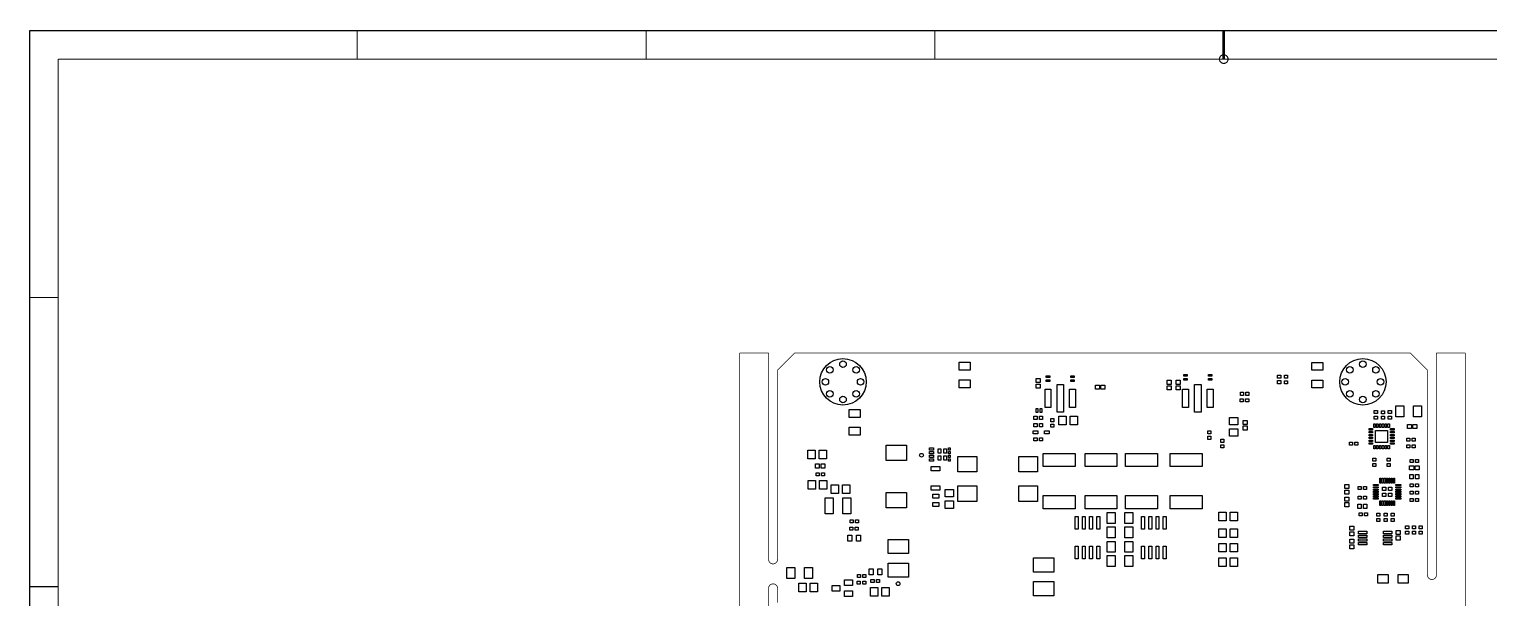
# Model space of a CAD drawing. Extents: x -186 to 234, y -83 to 214.
# Drawn here: x -186.1 to 70.6, y 114 to 213.9 of the extents above; entities that cross this region are included whole.
import ezdxf

# ---------------------------------------------------------------- set-up
doc = ezdxf.new("R2010")
doc.units = 0
for name, color, linetype in [('BG_OUTLINE', 253, 'CONTINUOUS'), ('BG_TITLE_BLOCK', 40, 'CONTINUOUS'), ('PG_PASTEMASK_TOP', 85, 'CONTINUOUS'), ('PIN_PASTEMASK_TOP', 85, 'CONTINUOUS')]:
    doc.layers.add(name, color=color, linetype=linetype)

msp = doc.modelspace()

# ---------------------------------------------------------------- linework, layer by layer
at = {"layer": 'BG_OUTLINE', "const_width": 0.127}
for points in [[(-56.069205, 157.020311), (-61.149205, 157.020311)], [(-61.149205, 157.020311), (-61.149205, -9.271)], [(-56.069205, 123.277401), (-56.069205, 157.020311)], [(-51.494411, 157.020311), (-54.494405, 154.020291)], [(56.805601, 157.020311), (-51.494411, 157.020311)], [(59.805595, 154.020291), (56.805601, 157.020311)], [(61.380395, 120.527293), (61.380395, 157.020311)], [(61.380395, 157.020311), (66.460395, 157.020311)], [(66.460395, 157.020311), (66.460395, -9.271)], [(-54.494405, 154.020291), (-54.494405, 123.277401)], [(59.805595, 120.527293), (59.805595, 154.020291)], [(-56.069205, 120.737401), (-56.069205, 123.277401)], [(-54.494405, 120.737401), (-54.494405, 123.277401)], [(59.805595, 117.987293), (59.805595, 120.527293)], [(61.380395, 117.987293), (61.380395, 120.527293)], [(-56.069205, 115.657401), (-56.069205, 81.704688)], [(-54.494405, 115.657401), (-54.494405, 113.117401)]]:
    msp.add_lwpolyline(points, dxfattribs=at)
for points in [[(-54.494405, 120.737401, -1.000032), (-56.069205, 120.737401)], [(-56.069205, 115.657401, -0.999968), (-54.494405, 115.657401)], [(61.380395, 117.987293, -0.999968), (59.805595, 117.987293)]]:
    msp.add_lwpolyline(points, format="xyb", dxfattribs=at)
at = {"layer": 'BG_TITLE_BLOCK'}
for points in [[(-186.015909, 213.651313), (233.984089, 213.651313)], [(-186.015909, -83.348601), (-186.015909, 213.651313)]]:
    msp.add_lwpolyline(points, dxfattribs=at)
for points, const_width in [([(-128.415796, 213.651313), (-128.415796, 208.651297)], 0.199898), ([(-77.615796, 213.651313), (-77.615796, 208.651297)], 0.199898), ([(-26.815796, 213.651313), (-26.815796, 208.651297)], 0.199898), ([(23.984204, 213.651313), (23.984204, 208.651297)], 0.500101), ([(-181.015894, 208.651297), (228.984099, 208.651297)], 0.199898), ([(-181.015894, -78.348611), (-181.015894, 208.651297)], 0.199898), ([(-186.015909, 166.751508), (-181.015894, 166.751508)], 0.199898), ([(-186.015909, 115.951508), (-181.015894, 115.951508)], 0.199898)]:
    msp.add_lwpolyline(points, dxfattribs=dict(at, const_width=const_width))
at = {"layer": 'BG_TITLE_BLOCK', "const_width": 0.199898}
for points in [[(24.743385, 208.651297, 1.000004), (23.224795, 208.651297)], [(23.224795, 208.651297, 0.999996), (24.743385, 208.651297)]]:
    msp.add_lwpolyline(points, format="xyb", dxfattribs=at)
at = {"layer": 'PG_PASTEMASK_TOP'}
for points in [[(-26.27089, 139.421591), (-26.27089, 140.146786)], [(-26.27089, 140.146786), (-25.771094, 140.146786)], [(-25.771094, 139.421591), (-26.27089, 139.421591)], [(-26.27089, 138.196574), (-26.27089, 138.921769)], [(-26.27089, 138.921769), (-25.771094, 138.921769)], [(-25.771094, 140.146786), (-25.771094, 139.421591)], [(-25.771094, 138.921769), (-25.771094, 138.196574)], [(-25.270892, 139.421591), (-25.270892, 140.146786)], [(-25.270892, 140.146786), (-24.771096, 140.146786)], [(-24.771096, 139.421591), (-25.270892, 139.421591)], [(-25.270892, 138.196574), (-25.270892, 138.921769)], [(-25.270892, 138.921769), (-24.771096, 138.921769)], [(-24.771096, 140.146786), (-24.771096, 139.421591)], [(-24.771096, 138.921769), (-24.771096, 138.196574)], [(-25.771094, 138.196574), (-26.27089, 138.196574)], [(-24.771096, 138.196574), (-25.270892, 138.196574)], [(-24.421109, 137.996676), (-24.421109, 138.396675)], [(-24.421109, 138.396675), (-24.12111, 138.396675)], [(-24.12111, 137.996676), (-24.421109, 137.996676)], [(-24.12111, 138.396675), (-24.12111, 137.996676)], [(51.889406, 132.851093), (51.889406, 133.4262)], [(51.889406, 133.4262), (52.464487, 133.4262)], [(52.464487, 132.851093), (51.889406, 132.851093)], [(51.889406, 131.776191), (51.889406, 132.351297)], [(51.889406, 132.351297), (52.464487, 132.351297)], [(52.464487, 131.776191), (51.889406, 131.776191)], [(52.464487, 133.4262), (52.464487, 132.851093)], [(52.464487, 132.351297), (52.464487, 131.776191)], [(52.964385, 132.851093), (52.964385, 133.4262)], [(52.964385, 133.4262), (53.53939, 133.4262)], [(53.53939, 132.851093), (52.964385, 132.851093)], [(52.964385, 131.776191), (52.964385, 132.351297)], [(52.964385, 132.351297), (53.53939, 132.351297)], [(53.53939, 131.776191), (52.964385, 131.776191)], [(53.53939, 133.4262), (53.53939, 132.851093)], [(53.53939, 132.351297), (53.53939, 131.776191)]]:
    msp.add_lwpolyline(points, dxfattribs=at)
at = {"layer": 'PIN_PASTEMASK_TOP'}
for points in [[(-22.528505, 155.381706), (-20.623505, 155.381706), (-20.623505, 153.984706), (-22.528505, 153.984706)], [(41.403295, 153.962608), (39.498295, 153.962608), (39.498295, 155.359608), (41.403295, 155.359608)], [(-22.528505, 152.28189), (-20.623505, 152.28189), (-20.623505, 150.88489), (-22.528505, 150.88489)], [(-8.313649, 151.808993), (-9.024849, 151.808993), (-9.024849, 152.520193), (-8.313649, 152.520193)], [(-8.313649, 150.846282), (-9.024849, 150.846282), (-9.024849, 151.557482), (-8.313649, 151.557482)], [(-6.626352, 152.714617), (-7.226249, 152.714617), (-7.226249, 153.014616), (-6.626352, 153.014616)], [(-6.626352, 152.014593), (-7.226249, 152.014593), (-7.226249, 152.314593), (-6.626352, 152.314593)], [(-2.307057, 152.714008), (-2.906954, 152.714008), (-2.906954, 153.014007), (-2.307057, 153.014007)], [(-2.307057, 152.013983), (-2.906954, 152.013983), (-2.906954, 152.313983), (-2.307057, 152.313983)], [(14.715617, 151.4967), (14.004417, 151.4967), (14.004417, 152.2079), (14.715617, 152.2079)], [(15.589885, 152.2079), (16.301085, 152.2079), (16.301085, 151.4967), (15.589885, 151.4967)], [(17.569637, 152.932701), (16.96974, 152.932701), (16.96974, 153.232701), (17.569637, 153.232701)], [(17.569637, 152.232677), (16.96974, 152.232677), (16.96974, 152.532677), (17.569637, 152.532677)], [(21.889745, 152.932701), (21.289848, 152.932701), (21.289848, 153.232701), (21.889745, 153.232701)], [(21.889745, 152.232677), (21.289848, 152.232677), (21.289848, 152.532677), (21.889745, 152.532677)], [(33.9979, 152.565608), (33.4645, 152.565608), (33.4645, 153.099008), (33.9979, 153.099008)], [(33.9979, 151.615597), (33.4645, 151.615597), (33.4645, 152.148997), (33.9979, 152.148997)], [(35.213798, 152.560401), (34.680398, 152.560401), (34.680398, 153.093801), (35.213798, 153.093801)], [(35.213798, 151.61039), (34.680398, 151.61039), (34.680398, 152.14379), (35.213798, 152.14379)], [(41.403295, 150.862792), (39.498295, 150.862792), (39.498295, 152.259792), (41.403295, 152.259792)], [(-7.437552, 147.455636), (-7.437552, 150.635741), (-6.416446, 150.635741), (-6.416446, 147.455636)], [(-5.337251, 146.630136), (-5.337251, 151.461241), (-4.19674, 151.461241), (-4.19674, 146.630136)], [(-3.117571, 147.455636), (-3.117571, 150.635741), (-2.096465, 150.635741), (-2.096465, 147.455636)], [(2.126793, 151.364544), (2.126793, 150.653344), (1.415593, 150.653344), (1.415593, 151.364544)], [(3.089504, 151.364544), (3.089504, 150.653344), (2.378304, 150.653344), (2.378304, 151.364544)], [(14.715617, 150.533989), (14.004417, 150.533989), (14.004417, 151.245189), (14.715617, 151.245189)], [(15.589885, 151.245189), (16.301085, 151.245189), (16.301085, 150.533989), (15.589885, 150.533989)], [(16.75925, 147.455636), (16.75925, 150.635741), (17.780356, 150.635741), (17.780356, 147.455636)], [(18.859551, 146.630136), (18.859551, 151.461241), (20.000062, 151.461241), (20.000062, 146.630136)], [(21.079231, 147.455636), (21.079231, 150.635741), (22.100337, 150.635741), (22.100337, 147.455636)], [(27.418589, 148.935288), (27.418589, 148.401888), (26.885189, 148.401888), (26.885189, 148.935288)], [(27.465884, 150.100309), (27.465884, 149.566909), (26.932484, 149.566909), (26.932484, 150.100309)], [(28.3686, 148.935288), (28.3686, 148.401888), (27.8352, 148.401888), (27.8352, 148.935288)], [(28.415894, 150.100309), (28.415894, 149.566909), (27.882494, 149.566909), (27.882494, 150.100309)], [(-41.883305, 147.053808), (-39.978305, 147.053808), (-39.978305, 145.656808), (-41.883305, 145.656808)], [(-9.023223, 146.576288), (-9.023223, 147.276287), (-8.723224, 147.276287), (-8.723224, 146.576288)], [(-8.323199, 146.576288), (-8.323199, 147.276287), (-8.0232, 147.276287), (-8.0232, 146.576288)], [(51.002768, 146.352971), (50.469368, 146.352971), (50.469368, 146.886371), (51.002768, 146.886371)], [(52.264843, 146.341414), (51.731443, 146.341414), (51.731443, 146.874814), (52.264843, 146.874814)], [(53.465247, 146.349949), (52.931847, 146.349949), (52.931847, 146.883349), (53.465247, 146.883349)], [(55.642815, 147.698308), (55.642815, 145.793308), (54.245815, 145.793308), (54.245815, 147.698308)], [(58.742631, 147.698308), (58.742631, 145.793308), (57.345631, 145.793308), (57.345631, 147.698308)], [(-41.883305, 143.953992), (-39.978305, 143.953992), (-39.978305, 142.556992), (-41.883305, 142.556992)], [(-8.856497, 145.880303), (-8.856497, 145.346903), (-9.389897, 145.346903), (-9.389897, 145.880303)], [(-8.856015, 144.594097), (-8.856015, 144.060697), (-9.389415, 144.060697), (-9.389415, 144.594097)], [(-7.906487, 145.880303), (-7.906487, 145.346903), (-8.439887, 145.346903), (-8.439887, 145.880303)], [(-7.906004, 144.594097), (-7.906004, 144.060697), (-8.439404, 144.060697), (-8.439404, 144.594097)], [(-6.450305, 145.470905), (-5.916905, 145.470905), (-5.916905, 144.937505), (-6.450305, 144.937505)], [(-6.450305, 144.520895), (-5.916905, 144.520895), (-5.916905, 143.987495), (-6.450305, 143.987495)], [(-3.751301, 145.8849), (-3.751301, 144.3863), (-5.046701, 144.3863), (-5.046701, 145.8849)], [(-1.751305, 145.8849), (-1.751305, 144.3863), (-3.046705, 144.3863), (-3.046705, 145.8849)], [(24.969495, 145.691098), (26.468095, 145.691098), (26.468095, 144.395698), (24.969495, 144.395698)], [(28.084653, 144.433798), (27.373453, 144.433798), (27.373453, 145.144998), (28.084653, 145.144998)], [(28.084653, 143.471087), (27.373453, 143.471087), (27.373453, 144.182287), (28.084653, 144.182287)], [(50.36293, 144.541138), (50.61284, 144.541138), (50.61284, 143.941241), (50.36293, 143.941241)], [(51.002768, 145.40296), (50.469368, 145.40296), (50.469368, 145.93636), (51.002768, 145.93636)], [(50.862751, 144.541138), (51.112661, 144.541138), (51.112661, 143.941241), (50.862751, 143.941241)], [(51.362927, 144.541138), (51.612838, 144.541138), (51.612838, 143.941241), (51.362927, 143.941241)], [(52.264843, 145.391403), (51.731443, 145.391403), (51.731443, 145.924803), (52.264843, 145.924803)], [(51.862749, 144.541138), (52.112659, 144.541138), (52.112659, 143.941241), (51.862749, 143.941241)], [(52.362925, 144.541138), (52.612836, 144.541138), (52.612836, 143.941241), (52.362925, 143.941241)], [(52.862747, 144.541138), (53.112657, 144.541138), (53.112657, 143.941241), (52.862747, 143.941241)], [(53.465247, 145.399938), (52.931847, 145.399938), (52.931847, 145.933338), (53.465247, 145.933338)], [(57.007887, 144.453204), (57.007887, 143.742004), (56.296687, 143.742004), (56.296687, 144.453204)], [(57.970598, 144.453204), (57.970598, 143.742004), (57.259398, 143.742004), (57.259398, 144.453204)], [(-8.716213, 143.319195), (-8.716213, 142.811195), (-9.529013, 142.811195), (-9.529013, 143.319195)], [(-9.389415, 141.564411), (-9.389415, 142.097811), (-8.856015, 142.097811), (-8.856015, 141.564411)], [(-8.439404, 141.564411), (-8.439404, 142.097811), (-7.906004, 142.097811), (-7.906004, 141.564411)], [(-7.529017, 142.811195), (-7.529017, 143.319195), (-6.716217, 143.319195), (-6.716217, 142.811195)], [(21.727897, 142.781909), (21.194497, 142.781909), (21.194497, 143.315309), (21.727897, 143.315309)], [(21.727897, 141.831898), (21.194497, 141.831898), (21.194497, 142.365298), (21.727897, 142.365298)], [(23.470895, 141.838705), (24.004295, 141.838705), (24.004295, 141.305305), (23.470895, 141.305305)], [(24.969495, 143.691102), (26.468095, 143.691102), (26.468095, 142.395702), (24.969495, 142.395702)], [(46.611896, 141.344904), (46.611896, 140.811504), (46.078496, 140.811504), (46.078496, 141.344904)], [(47.561906, 141.344904), (47.561906, 140.811504), (47.028506, 140.811504), (47.028506, 141.344904)], [(50.137847, 143.716159), (50.137847, 143.466249), (49.53795, 143.466249), (49.53795, 143.716159)], [(50.137847, 143.216338), (50.137847, 142.966427), (49.53795, 142.966427), (49.53795, 143.216338)], [(50.137847, 142.716161), (50.137847, 142.466251), (49.53795, 142.466251), (49.53795, 142.716161)], [(50.137847, 142.21634), (50.137847, 141.966429), (49.53795, 141.966429), (49.53795, 142.21634)], [(50.137847, 141.716163), (50.137847, 141.466253), (49.53795, 141.466253), (49.53795, 141.716163)], [(50.137847, 141.216342), (50.137847, 140.966431), (49.53795, 140.966431), (49.53795, 141.216342)], [(52.787842, 143.391344), (52.787842, 141.291247), (50.687745, 141.291247), (50.687745, 143.391344)], [(53.937637, 143.716159), (53.937637, 143.466249), (53.337739, 143.466249), (53.337739, 143.716159)], [(53.937637, 143.216338), (53.937637, 142.966427), (53.337739, 142.966427), (53.337739, 143.216338)], [(53.937637, 142.716161), (53.937637, 142.466251), (53.337739, 142.466251), (53.337739, 142.716161)], [(53.937637, 142.21634), (53.937637, 141.966429), (53.337739, 141.966429), (53.337739, 142.21634)], [(53.937637, 141.716163), (53.937637, 141.466253), (53.337739, 141.466253), (53.337739, 141.716163)], [(53.937637, 141.216342), (53.937637, 140.966431), (53.337739, 140.966431), (53.337739, 141.216342)], [(56.693079, 142.066289), (56.693079, 141.532889), (56.159679, 141.532889), (56.159679, 142.066289)], [(57.64309, 142.066289), (57.64309, 141.532889), (57.10969, 141.532889), (57.10969, 142.066289)], [(-49.157103, 138.4173), (-49.157103, 139.9159), (-47.861703, 139.9159), (-47.861703, 138.4173)], [(-47.157107, 138.4173), (-47.157107, 139.9159), (-45.861707, 139.9159), (-45.861707, 138.4173)], [(-35.41555, 140.805903), (-31.815659, 140.805903), (-31.815659, 138.105909), (-35.41555, 138.105909)], [(-27.071104, 139.946786), (-27.771103, 139.946786), (-27.771103, 140.346786), (-27.071104, 140.346786)], [(-27.071104, 139.296775), (-27.771103, 139.296775), (-27.771103, 139.696774), (-27.071104, 139.696774)], [(-27.071104, 138.646586), (-27.771103, 138.646586), (-27.771103, 139.046585), (-27.071104, 139.046585)], [(-24.420906, 139.946786), (-24.420906, 140.346786), (-24.120907, 140.346786), (-24.120907, 139.946786)], [(-24.420906, 139.296775), (-24.420906, 139.696774), (-24.120907, 139.696774), (-24.120907, 139.296775)], [(-24.420906, 138.646586), (-24.420906, 139.046585), (-24.120907, 139.046585), (-24.120907, 138.646586)], [(-19.459156, 138.84167), (-19.459156, 136.141676), (-22.759149, 136.141676), (-22.759149, 138.84167)], [(-8.759152, 138.84167), (-8.759152, 136.141676), (-12.059145, 136.141676), (-12.059145, 138.84167)], [(-7.764755, 139.343587), (-2.164055, 139.343587), (-2.164055, 137.042398), (-7.764755, 137.042398)], [(-0.398755, 139.343587), (5.201945, 139.343587), (5.201945, 137.042398), (-0.398755, 137.042398)], [(12.313945, 137.042398), (6.713245, 137.042398), (6.713245, 139.343587), (12.313945, 139.343587)], [(14.587245, 139.343587), (20.187945, 139.343587), (20.187945, 137.042398), (14.587245, 137.042398)], [(23.470895, 140.888695), (24.004295, 140.888695), (24.004295, 140.355295), (23.470895, 140.355295)], [(50.36293, 140.741349), (50.61284, 140.741349), (50.61284, 140.141452), (50.36293, 140.141452)], [(50.862751, 140.741349), (51.112661, 140.741349), (51.112661, 140.141452), (50.862751, 140.141452)], [(51.362927, 140.741349), (51.612838, 140.741349), (51.612838, 140.141452), (51.362927, 140.141452)], [(51.862749, 140.741349), (52.112659, 140.741349), (52.112659, 140.141452), (51.862749, 140.141452)], [(52.362925, 140.741349), (52.612836, 140.741349), (52.612836, 140.141452), (52.362925, 140.141452)], [(52.862747, 140.741349), (53.112657, 140.741349), (53.112657, 140.141452), (52.862747, 140.141452)], [(56.690489, 140.859002), (56.690489, 140.325602), (56.157089, 140.325602), (56.157089, 140.859002)], [(57.640499, 140.859002), (57.640499, 140.325602), (57.107099, 140.325602), (57.107099, 140.859002)], [(-47.806102, 136.7536), (-47.806102, 137.5156), (-47.196502, 137.5156), (-47.196502, 136.7536)], [(-46.806307, 136.7536), (-46.806307, 137.5156), (-46.196707, 137.5156), (-46.196707, 136.7536)], [(-27.071104, 137.996574), (-27.771103, 137.996574), (-27.771103, 138.396574), (-27.071104, 138.396574)], [(-27.450771, 136.330157), (-27.450771, 137.092157), (-25.926771, 137.092157), (-25.926771, 136.330157)], [(50.223598, 138.54811), (50.756998, 138.54811), (50.756998, 138.01471), (50.223598, 138.01471)], [(50.223598, 137.598099), (50.756998, 137.598099), (50.756998, 137.064699), (50.223598, 137.064699)], [(53.249601, 138.01471), (52.716201, 138.01471), (52.716201, 138.54811), (53.249601, 138.54811)], [(53.249601, 137.064699), (52.716201, 137.064699), (52.716201, 137.598099), (53.249601, 137.598099)], [(57.38937, 137.191369), (57.38937, 136.480169), (56.67817, 136.480169), (56.67817, 137.191369)], [(56.77789, 137.7823), (56.77789, 138.3157), (57.31129, 138.3157), (57.31129, 137.7823)], [(58.35208, 137.191369), (58.35208, 136.480169), (57.64088, 136.480169), (57.64088, 137.191369)], [(57.727901, 137.7823), (57.727901, 138.3157), (58.261301, 138.3157), (58.261301, 137.7823)], [(-49.123295, 133.0833), (-49.123295, 134.5819), (-47.827895, 134.5819), (-47.827895, 133.0833)], [(-47.69231, 135.4455), (-47.69231, 135.9789), (-47.15891, 135.9789), (-47.15891, 135.4455)], [(-47.123299, 133.0833), (-47.123299, 134.5819), (-45.827899, 134.5819), (-45.827899, 133.0833)], [(-46.742299, 135.4455), (-46.742299, 135.9789), (-46.208899, 135.9789), (-46.208899, 135.4455)], [(-43.772303, 133.8199), (-43.772303, 132.3213), (-45.067703, 132.3213), (-45.067703, 133.8199)], [(-41.772307, 133.8199), (-41.772307, 132.3213), (-43.067707, 132.3213), (-43.067707, 133.8199)], [(-27.450771, 132.930163), (-27.450771, 133.692163), (-25.926771, 133.692163), (-25.926771, 132.930163)], [(-19.459156, 133.641884), (-19.459156, 130.94189), (-22.759149, 130.94189), (-22.759149, 133.641884)], [(-8.759152, 133.641884), (-8.759152, 130.94189), (-12.059145, 130.94189), (-12.059145, 133.641884)], [(45.986192, 133.172606), (45.274992, 133.172606), (45.274992, 133.883806), (45.986192, 133.883806)], [(48.138283, 133.535699), (48.138283, 133.002299), (47.604883, 133.002299), (47.604883, 133.535699)], [(49.088294, 133.535699), (49.088294, 133.002299), (48.554894, 133.002299), (48.554894, 133.535699)], [(51.164249, 133.901053), (51.164249, 133.701155), (50.314339, 133.701155), (50.314339, 133.901053)], [(51.164249, 133.501257), (51.164249, 133.301359), (50.314339, 133.301359), (50.314339, 133.501257)], [(51.614451, 134.151357), (51.414553, 134.151357), (51.414553, 135.001267), (51.614451, 135.001267)], [(52.014247, 134.151357), (51.814349, 134.151357), (51.814349, 135.001267), (52.014247, 135.001267)], [(52.414348, 134.151357), (52.21445, 134.151357), (52.21445, 135.001267), (52.414348, 135.001267)], [(52.814347, 134.151357), (52.614449, 134.151357), (52.614449, 135.001267), (52.814347, 135.001267)], [(53.214346, 134.151357), (53.014448, 134.151357), (53.014448, 135.001267), (53.214346, 135.001267)], [(53.614447, 134.151357), (53.414549, 134.151357), (53.414549, 135.001267), (53.614447, 135.001267)], [(54.014243, 134.151357), (53.814345, 134.151357), (53.814345, 135.001267), (54.014243, 135.001267)], [(55.114457, 133.901053), (55.114457, 133.701155), (54.264547, 133.701155), (54.264547, 133.901053)], [(55.114457, 133.501257), (55.114457, 133.301359), (54.264547, 133.301359), (54.264547, 133.501257)], [(56.714898, 134.874), (56.714898, 135.636), (57.324498, 135.636), (57.324498, 134.874)], [(57.31129, 133.9977), (57.31129, 133.4643), (56.77789, 133.4643), (56.77789, 133.9977)], [(57.714693, 134.874), (57.714693, 135.636), (58.324293, 135.636), (58.324293, 134.874)], [(58.261301, 133.9977), (58.261301, 133.4643), (57.727901, 133.4643), (57.727901, 133.9977)], [(-44.728613, 131.5466), (-44.728613, 128.7526), (-46.125613, 128.7526), (-46.125613, 131.5466)], [(-41.628797, 131.5466), (-41.628797, 128.7526), (-43.025797, 128.7526), (-43.025797, 131.5466)], [(-35.41555, 132.505691), (-31.815659, 132.505691), (-31.815659, 129.805697), (-35.41555, 129.805697)], [(-26.109651, 131.516907), (-27.201851, 131.516907), (-27.201851, 132.228107), (-26.109651, 132.228107)], [(-25.035231, 133.008878), (-23.536631, 133.008878), (-23.536631, 131.713478), (-25.035231, 131.713478)], [(-25.035231, 131.008882), (-23.536631, 131.008882), (-23.536631, 129.713482), (-25.035231, 129.713482)], [(-7.764755, 131.943602), (-2.164055, 131.943602), (-2.164055, 129.642413), (-7.764755, 129.642413)], [(-0.398755, 131.943602), (5.201945, 131.943602), (5.201945, 129.642413), (-0.398755, 129.642413)], [(12.313945, 129.642413), (6.713245, 129.642413), (6.713245, 131.943602), (12.313945, 131.943602)], [(14.587245, 131.943602), (20.187945, 131.943602), (20.187945, 129.642413), (14.587245, 129.642413)], [(45.986192, 132.209896), (45.274992, 132.209896), (45.274992, 132.921096), (45.986192, 132.921096)], [(45.286193, 131.673219), (45.997393, 131.673219), (45.997393, 130.962019), (45.286193, 130.962019)], [(47.630283, 131.300499), (47.630283, 131.833899), (48.163683, 131.833899), (48.163683, 131.300499)], [(48.580294, 131.300499), (48.580294, 131.833899), (49.113694, 131.833899), (49.113694, 131.300499)], [(51.164249, 133.101156), (51.164249, 132.901258), (50.314339, 132.901258), (50.314339, 133.101156)], [(51.164249, 132.701157), (51.164249, 132.501259), (50.314339, 132.501259), (50.314339, 132.701157)], [(51.164249, 132.301158), (51.164249, 132.10126), (50.314339, 132.10126), (50.314339, 132.301158)], [(51.164249, 131.901057), (51.164249, 131.701159), (50.314339, 131.701159), (50.314339, 131.901057)], [(51.164249, 131.501261), (51.164249, 131.301363), (50.314339, 131.301363), (50.314339, 131.501261)], [(51.614451, 130.201149), (51.414553, 130.201149), (51.414553, 131.051059), (51.614451, 131.051059)], [(52.014247, 130.201149), (51.814349, 130.201149), (51.814349, 131.051059), (52.014247, 131.051059)], [(52.414348, 130.201149), (52.21445, 130.201149), (52.21445, 131.051059), (52.414348, 131.051059)], [(52.814347, 130.201149), (52.614449, 130.201149), (52.614449, 131.051059), (52.814347, 131.051059)], [(53.214346, 130.201149), (53.014448, 130.201149), (53.014448, 131.051059), (53.214346, 131.051059)], [(53.614447, 130.201149), (53.414549, 130.201149), (53.414549, 131.051059), (53.614447, 131.051059)], [(54.014243, 130.201149), (53.814345, 130.201149), (53.814345, 131.051059), (54.014243, 131.051059)], [(55.114457, 133.101156), (55.114457, 132.901258), (54.264547, 132.901258), (54.264547, 133.101156)], [(55.114457, 132.701157), (55.114457, 132.501259), (54.264547, 132.501259), (54.264547, 132.701157)], [(55.114457, 132.301158), (55.114457, 132.10126), (54.264547, 132.10126), (54.264547, 132.301158)], [(55.114457, 131.901057), (55.114457, 131.701159), (54.264547, 131.701159), (54.264547, 131.901057)], [(55.114457, 131.501261), (55.114457, 131.301363), (54.264547, 131.301363), (54.264547, 131.501261)], [(57.31129, 132.7277), (57.31129, 132.1943), (56.77789, 132.1943), (56.77789, 132.7277)], [(56.77789, 130.9243), (56.77789, 131.4577), (57.31129, 131.4577), (57.31129, 130.9243)], [(58.261301, 132.7277), (58.261301, 132.1943), (57.727901, 132.1943), (57.727901, 132.7277)], [(57.727901, 130.9243), (57.727901, 131.4577), (58.261301, 131.4577), (58.261301, 130.9243)], [(-26.109651, 130.016733), (-27.201851, 130.016733), (-27.201851, 130.727933), (-26.109651, 130.727933)], [(3.478784, 127.072593), (3.478784, 128.977593), (4.875784, 128.977593), (4.875784, 127.072593)], [(6.5786, 127.072593), (6.5786, 128.977593), (7.9756, 128.977593), (7.9756, 127.072593)], [(24.401297, 129.029206), (24.401297, 127.530606), (23.105897, 127.530606), (23.105897, 129.029206)], [(26.401293, 129.029206), (26.401293, 127.530606), (25.105893, 127.530606), (25.105893, 129.029206)], [(45.286193, 130.710508), (45.997393, 130.710508), (45.997393, 129.999308), (45.286193, 129.999308)], [(48.152101, 130.449599), (48.152101, 129.687599), (47.542501, 129.687599), (47.542501, 130.449599)], [(47.812681, 128.374902), (47.812681, 128.908302), (48.346081, 128.908302), (48.346081, 128.374902)], [(49.151896, 130.449599), (49.151896, 129.687599), (48.542296, 129.687599), (48.542296, 130.449599)], [(48.762691, 128.374902), (48.762691, 128.908302), (49.296091, 128.908302), (49.296091, 128.374902)], [(51.436295, 128.351305), (50.902895, 128.351305), (50.902895, 128.884705), (51.436295, 128.884705)], [(52.706295, 128.351305), (52.172895, 128.351305), (52.172895, 128.884705), (52.706295, 128.884705)], [(53.976295, 128.351305), (53.442895, 128.351305), (53.442895, 128.884705), (53.976295, 128.884705)], [(-41.802507, 125.861597), (-41.802507, 126.394997), (-41.269107, 126.394997), (-41.269107, 125.861597)], [(-41.734511, 127.149098), (-41.734511, 127.682498), (-41.201111, 127.682498), (-41.201111, 127.149098)], [(-40.852496, 125.861597), (-40.852496, 126.394997), (-40.319096, 126.394997), (-40.319096, 125.861597)], [(-40.784501, 127.149098), (-40.784501, 127.682498), (-40.251101, 127.682498), (-40.251101, 127.149098)], [(-2.146808, 128.279093), (-1.638808, 128.279093), (-1.638808, 126.069293), (-2.146808, 126.069293)], [(-0.876808, 128.279093), (-0.368808, 128.279093), (-0.368808, 126.069293), (-0.876808, 126.069293)], [(0.393192, 128.279093), (0.901192, 128.279093), (0.901192, 126.069293), (0.393192, 126.069293)], [(1.663192, 128.279093), (2.171192, 128.279093), (2.171192, 126.069293), (1.663192, 126.069293)], [(3.478784, 124.5489), (3.478784, 126.4539), (4.875784, 126.4539), (4.875784, 124.5489)], [(6.5786, 124.5489), (6.5786, 126.4539), (7.9756, 126.4539), (7.9756, 124.5489)], [(10.045192, 126.069293), (9.537192, 126.069293), (9.537192, 128.279093), (10.045192, 128.279093)], [(11.315192, 126.069293), (10.807192, 126.069293), (10.807192, 128.279093), (11.315192, 128.279093)], [(12.585192, 126.069293), (12.077192, 126.069293), (12.077192, 128.279093), (12.585192, 128.279093)], [(13.855192, 126.069293), (13.347192, 126.069293), (13.347192, 128.279093), (13.855192, 128.279093)], [(24.401297, 126.0983), (24.401297, 124.5997), (23.105897, 124.5997), (23.105897, 126.0983)], [(26.401293, 126.0983), (26.401293, 124.5997), (25.105893, 124.5997), (25.105893, 126.0983)], [(46.179816, 126.575261), (46.891016, 126.575261), (46.891016, 125.864061), (46.179816, 125.864061)], [(51.436295, 127.401295), (50.902895, 127.401295), (50.902895, 127.934695), (51.436295, 127.934695)], [(52.706295, 127.401295), (52.172895, 127.401295), (52.172895, 127.934695), (52.706295, 127.934695)], [(53.976295, 127.401295), (53.442895, 127.401295), (53.442895, 127.934695), (53.976295, 127.934695)], [(55.019016, 125.10455), (54.307816, 125.10455), (54.307816, 125.81575), (55.019016, 125.81575)], [(56.511546, 126.127205), (55.978146, 126.127205), (55.978146, 126.660605), (56.511546, 126.660605)], [(57.736943, 126.111787), (57.203543, 126.111787), (57.203543, 126.645187), (57.736943, 126.645187)], [(58.878318, 126.111787), (58.344918, 126.111787), (58.344918, 126.645187), (58.878318, 126.645187)], [(-41.402991, 125.013695), (-41.402991, 123.921495), (-42.114191, 123.921495), (-42.114191, 125.013695)], [(-39.902816, 125.013695), (-39.902816, 123.921495), (-40.614016, 123.921495), (-40.614016, 125.013695)], [(-35.05995, 121.75424), (-35.05995, 124.254336), (-31.460059, 124.254336), (-31.460059, 121.75424)], [(4.875784, 123.9139), (4.875784, 122.0089), (3.478784, 122.0089), (3.478784, 123.9139)], [(7.9756, 123.9139), (7.9756, 122.0089), (6.5786, 122.0089), (6.5786, 123.9139)], [(24.401297, 123.5583), (24.401297, 122.0597), (23.105897, 122.0597), (23.105897, 123.5583)], [(26.401293, 123.5583), (26.401293, 122.0597), (25.105893, 122.0597), (25.105893, 123.5583)], [(46.179816, 125.61255), (46.891016, 125.61255), (46.891016, 124.90135), (46.179816, 124.90135)], [(46.891016, 123.58055), (46.179816, 123.58055), (46.179816, 124.29175), (46.891016, 124.29175)], [(46.891016, 122.61784), (46.179816, 122.61784), (46.179816, 123.32904), (46.891016, 123.32904)], [(49.154677, 125.222254), (47.704565, 125.222254), (47.704565, 125.672342), (49.154677, 125.672342)], [(49.154677, 124.572243), (47.704565, 124.572243), (47.704565, 125.022331), (49.154677, 125.022331)], [(49.154677, 123.922053), (47.704565, 123.922053), (47.704565, 124.372141), (49.154677, 124.372141)], [(49.154677, 123.272042), (47.704565, 123.272042), (47.704565, 123.72213), (49.154677, 123.72213)], [(53.554668, 125.222254), (52.104557, 125.222254), (52.104557, 125.672342), (53.554668, 125.672342)], [(53.554668, 124.572243), (52.104557, 124.572243), (52.104557, 125.022331), (53.554668, 125.022331)], [(53.554668, 123.922053), (52.104557, 123.922053), (52.104557, 124.372141), (53.554668, 124.372141)], [(53.554668, 123.272042), (52.104557, 123.272042), (52.104557, 123.72213), (53.554668, 123.72213)], [(55.019016, 124.14184), (54.307816, 124.14184), (54.307816, 124.85304), (55.019016, 124.85304)], [(56.511546, 125.177194), (55.978146, 125.177194), (55.978146, 125.710594), (56.511546, 125.710594)], [(57.736943, 125.161777), (57.203543, 125.161777), (57.203543, 125.695177), (57.736943, 125.695177)], [(58.878318, 125.161777), (58.344918, 125.161777), (58.344918, 125.695177), (58.878318, 125.695177)], [(-9.48215, 118.50304), (-9.48215, 121.003136), (-5.882259, 121.003136), (-5.882259, 118.50304)], [(-2.146808, 123.072093), (-1.638808, 123.072093), (-1.638808, 120.862293), (-2.146808, 120.862293)], [(-0.876808, 123.072093), (-0.368808, 123.072093), (-0.368808, 120.862293), (-0.876808, 120.862293)], [(0.393192, 123.072093), (0.901192, 123.072093), (0.901192, 120.862293), (0.393192, 120.862293)], [(1.663192, 123.072093), (2.171192, 123.072093), (2.171192, 120.862293), (1.663192, 120.862293)], [(4.875784, 121.3993), (4.875784, 119.4943), (3.478784, 119.4943), (3.478784, 121.3993)], [(7.9756, 121.3993), (7.9756, 119.4943), (6.5786, 119.4943), (6.5786, 121.3993)], [(10.045192, 120.862293), (9.537192, 120.862293), (9.537192, 123.072093), (10.045192, 123.072093)], [(11.315192, 120.862293), (10.807192, 120.862293), (10.807192, 123.072093), (11.315192, 123.072093)], [(12.585192, 120.862293), (12.077192, 120.862293), (12.077192, 123.072093), (12.585192, 123.072093)], [(13.855192, 120.862293), (13.347192, 120.862293), (13.347192, 123.072093), (13.855192, 123.072093)], [(24.401297, 121.0183), (24.401297, 119.5197), (23.105897, 119.5197), (23.105897, 121.0183)], [(26.401293, 121.0183), (26.401293, 119.5197), (25.105893, 119.5197), (25.105893, 121.0183)], [(-52.831213, 117.4115), (-52.831213, 119.3165), (-51.434213, 119.3165), (-51.434213, 117.4115)], [(-49.731397, 117.4115), (-49.731397, 119.3165), (-48.334397, 119.3165), (-48.334397, 117.4115)], [(-37.649683, 119.092193), (-37.649683, 117.999993), (-38.360883, 117.999993), (-38.360883, 119.092193)], [(-36.149509, 119.092193), (-36.149509, 117.999993), (-36.860709, 117.999993), (-36.860709, 119.092193)], [(-35.05995, 117.604438), (-35.05995, 120.104535), (-31.460059, 120.104535), (-31.460059, 117.604438)], [(-49.455197, 116.540712), (-49.455197, 115.042112), (-50.750597, 115.042112), (-50.750597, 116.540712)], [(-47.455201, 116.540712), (-47.455201, 115.042112), (-48.750601, 115.042112), (-48.750601, 116.540712)], [(-43.509692, 115.187501), (-44.906692, 115.187501), (-44.906692, 116.178101), (-43.509692, 116.178101)], [(-41.299892, 116.140001), (-42.696892, 116.140001), (-42.696892, 117.130601), (-41.299892, 117.130601)], [(-39.936217, 116.896388), (-39.936217, 116.362988), (-40.469617, 116.362988), (-40.469617, 116.896388)], [(-40.460219, 117.539795), (-40.460219, 118.073195), (-39.926819, 118.073195), (-39.926819, 117.539795)], [(-38.986206, 116.896388), (-38.986206, 116.362988), (-39.519606, 116.362988), (-39.519606, 116.896388)], [(-39.510208, 117.539795), (-39.510208, 118.073195), (-38.976808, 118.073195), (-38.976808, 117.539795)], [(-36.851107, 115.789989), (-36.851107, 114.291389), (-38.146507, 114.291389), (-38.146507, 115.789989)], [(-38.058319, 116.655901), (-38.058319, 117.189301), (-37.524919, 117.189301), (-37.524919, 116.655901)], [(-37.108308, 116.655901), (-37.108308, 117.189301), (-36.574908, 117.189301), (-36.574908, 116.655901)], [(-34.851111, 115.789989), (-34.851111, 114.291389), (-36.146511, 114.291389), (-36.146511, 115.789989)], [(-9.48215, 114.353238), (-9.48215, 116.853335), (-5.882259, 116.853335), (-5.882259, 114.353238)], [(51.096189, 118.0592), (52.874189, 118.0592), (52.874189, 116.5352), (51.096189, 116.5352)], [(54.652189, 118.0592), (56.430189, 118.0592), (56.430189, 116.5352), (54.652189, 116.5352)], [(-41.299892, 114.235001), (-42.696892, 114.235001), (-42.696892, 115.225601), (-41.299892, 115.225601)]]:
    msp.add_lwpolyline(points, close=True, dxfattribs=at)
for centre, radius in [((-42.983099, 151.940311), 4.076205), ((-45.283095, 154.040408), 0.576199), ((-42.983099, 155.040406), 0.576199), ((-40.683104, 154.040408), 0.576199), ((48.456596, 151.940311), 4.076205), ((46.156601, 154.040408), 0.576199), ((48.456596, 155.040406), 0.576199), ((50.756591, 154.040408), 0.576199), ((-46.083195, 151.940311), 0.576199), ((-39.883004, 151.940311), 0.576199), ((45.356501, 151.940311), 0.576199), ((51.556691, 151.940311), 0.576199), ((-45.283095, 149.840213), 0.576199), ((-42.983099, 148.840215), 0.576199), ((-40.683104, 149.840213), 0.576199), ((46.156601, 149.840213), 0.576199), ((48.456596, 148.840215), 0.576199), ((50.756591, 149.840213), 0.576199), ((-29.177971, 139.0396), 0.3302), ((-33.288707, 116.472995), 0.3302)]:
    msp.add_circle(centre, radius, dxfattribs=at)

doc.saveas('drawing.dxf')
